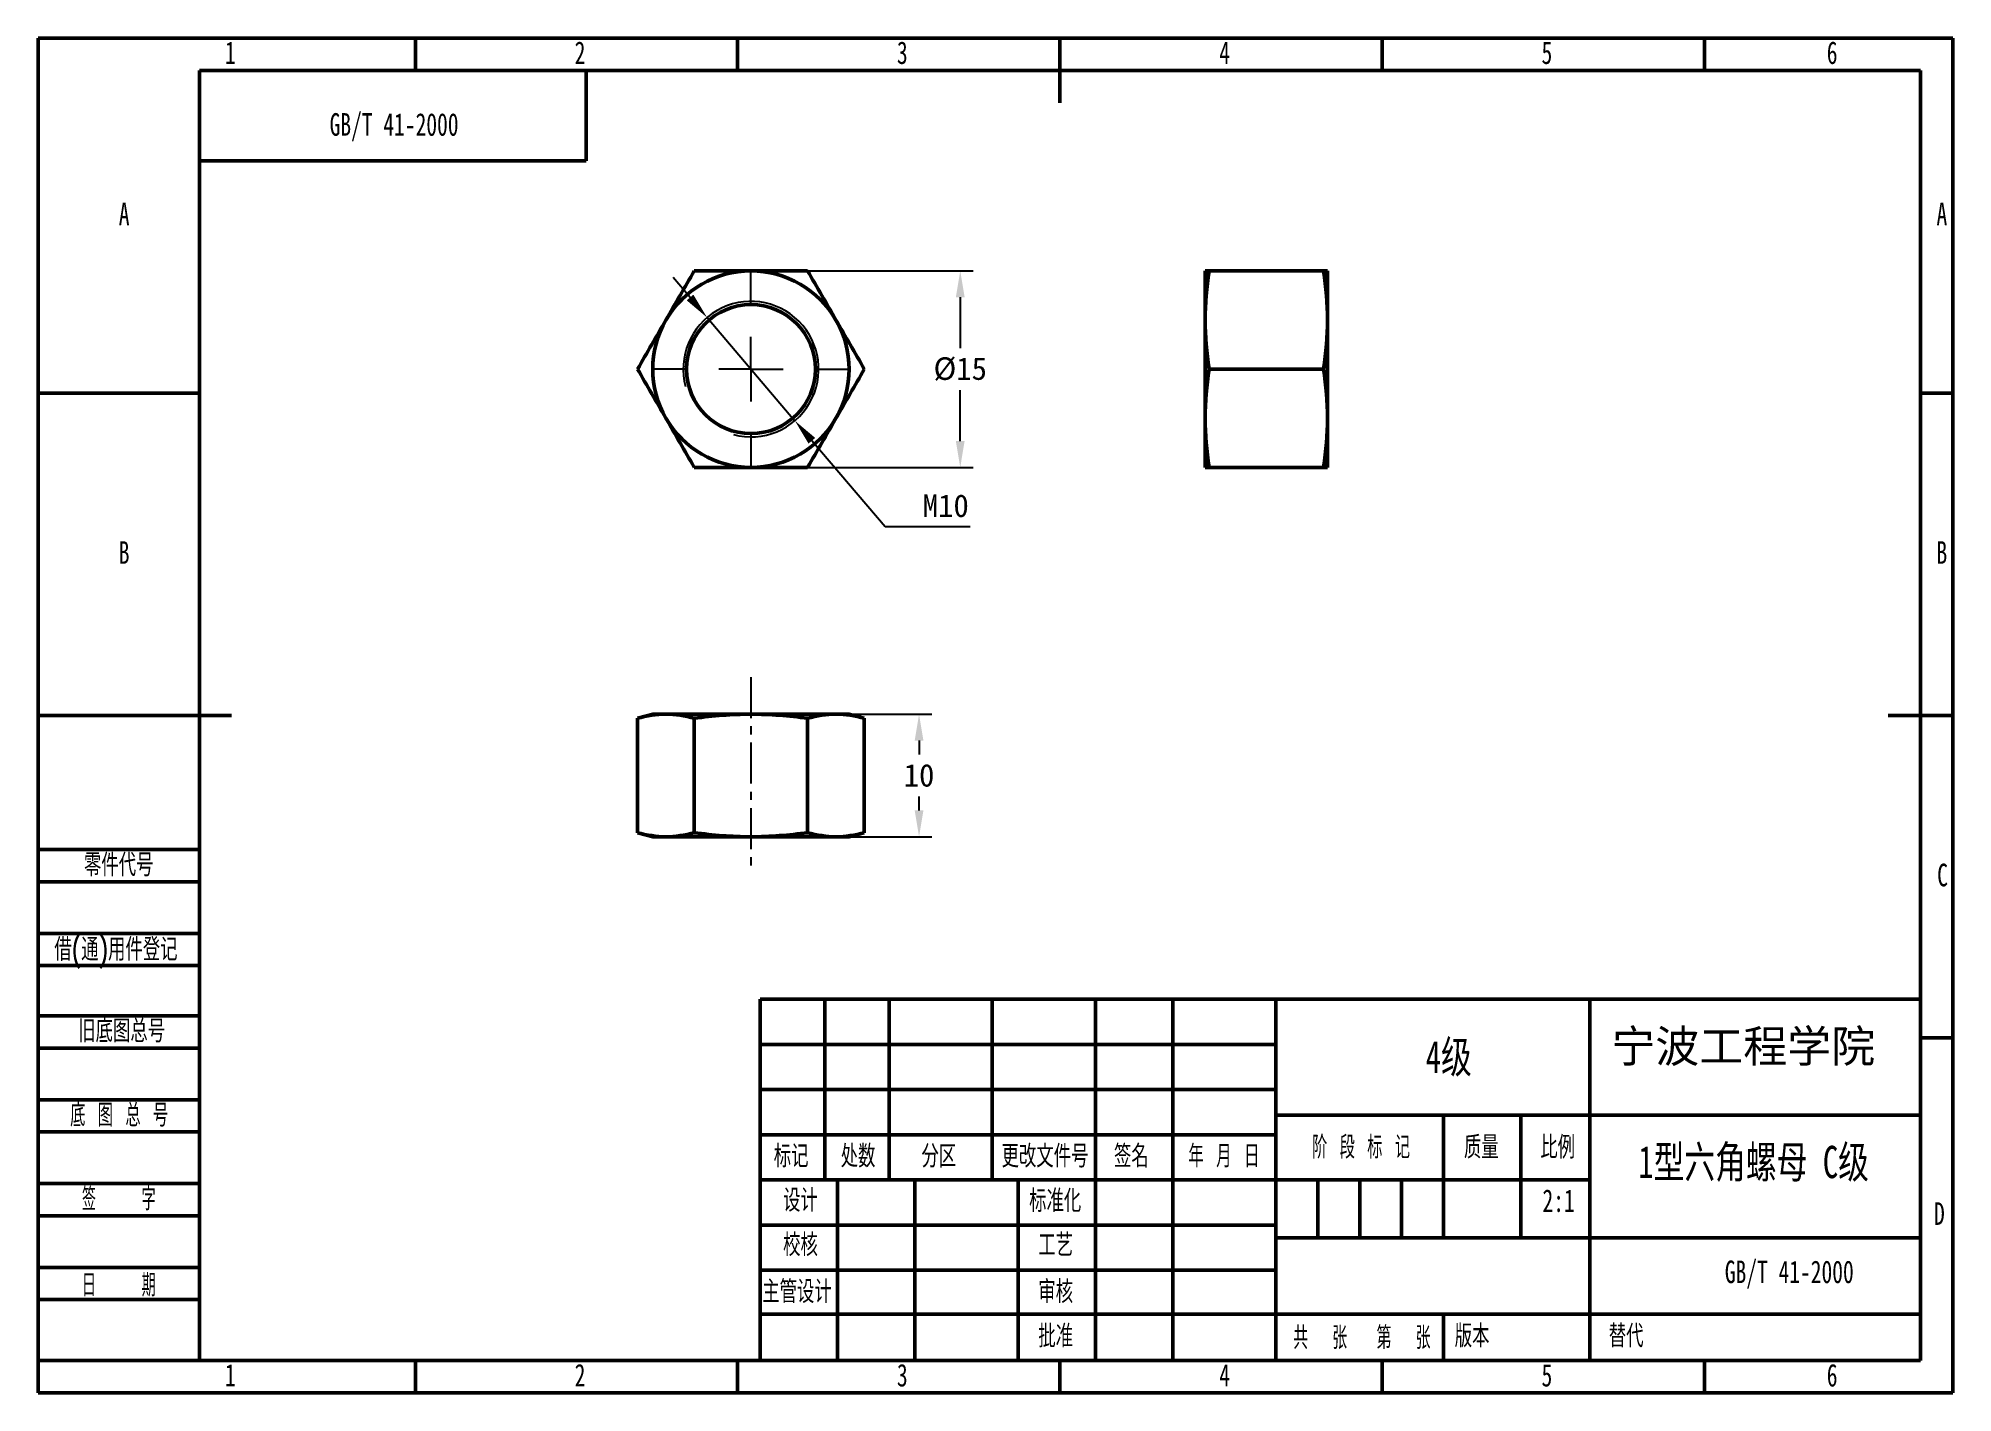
# Model space of a CAD drawing. Header units: millimetres. Extents: x 0 to 297, y 0 to 210.
import ezdxf

# ---------------------------------------------------------------- set-up
doc = ezdxf.new("R2010")
doc.units = ezdxf.units.MM
doc.header["$PDSIZE"] = -1
doc.linetypes.add('CENTER', pattern=[10.16, 6.35, -1.27, 1.27, -1.27])
doc.layers.add('图框', color=7, linetype='Continuous')
doc.layers.add('点划线层', color=7, linetype='CENTER')
doc.layers.add('标注层', color=4, linetype='Continuous', lineweight=25)
doc.layers.add('轮廓实线层', color=7, linetype='Continuous', lineweight=50)
doc.styles.add('SLDTEXTSTYLE0', font='TXT', dxfattribs={"width": 0.7})
doc.styles.add('SLDTEXTSTYLE1', font='TXT', dxfattribs={"width": 0.7, "bigfont": 'bigfont'})
doc.styles.add('SLDTEXTSTYLE2', font='TXT', dxfattribs={"width": 0.6, "bigfont": 'bigfont'})
doc.styles.add('SLDTEXTSTYLE3', font='TXT', dxfattribs={"width": 0.614286, "bigfont": 'bigfont'})
doc.styles.add('SLDTEXTSTYLE4', font='TXT', dxfattribs={"width": 0.62, "bigfont": 'bigfont'})
doc.styles.add('SLDTEXTSTYLE5', font='TXT', dxfattribs={"width": 0.566667, "bigfont": 'bigfont'})
doc.dimstyles.new('ISO-25', dxfattribs={"dimtxt": 2.5, "dimasz": 2.5, "dimexe": 1.25, "dimexo": 0.625, "dimtad": 1, "dimtxsty": 'Standard', "dimcen": 2.5, "dimadec": 0, "dimazin": 0, "dimtfac": 1, "dimtmove": 0, "dimatfit": 3, "dimfxl": 1, "dimarcsym": 0})

# ---------------------------------------------------------------- blocks, each defined once
blk = doc.blocks.new('SW_CENTERMARKSYMBOL_0')
at = {"layer": '图框', "color": 0}
for p, q in [((0, 10), (0, 15)), ((0, 0), (0, 5)), ((-10, 0), (-15, 0)), ((0, 0), (-5, 0)), ((0, 0), (0, -5)), ((0, 0), (5, 0)), ((10, 0), (15, 0)), ((0, -10), (0, -15))]:
    blk.add_line(p, q, dxfattribs=at)
blk = doc.blocks.new('*D4')
at = {"layer": 'Defpoints', "color": 0, "transparency": 16777216}
for p in [(110.56, 173.94), (110.56, 143.47), (143.03, 143.47)]:
    blk.add_point(p, dxfattribs=at)
at = {"layer": '标注层', "color": 0, "lineweight": -2, "transparency": 16777216}
for p, q in [((110.56, 173.94), (145.03, 173.94)), ((143.03, 169.86), (143.03, 161.98)), ((143.03, 147.55), (143.03, 155.43)), ((110.56, 143.47), (145.03, 143.47))]:
    blk.add_line(p, q, dxfattribs=at)
at = {"layer": '标注层', "color": 0, "transparency": 16777216}
for points in [[(142.35, 169.86), (143.71, 169.86), (143.03, 173.94)], [(142.35, 147.55), (143.71, 147.55), (143.03, 143.47)]]:
    blk.add_solid(points, dxfattribs=at)
at = {"layer": '标注层', "color": 0, "transparency": 16777216, "insert": (143.03, 158.71), "char_height": 3.5, "attachment_point": 5}
blk.add_mtext('%%C15', dxfattribs=at)
blk = doc.blocks.new('*D5')
at = {"layer": 'Defpoints', "color": 0, "transparency": 16777216}
for p in [(103.76, 166.7), (117.37, 150.71)]:
    blk.add_point(p, dxfattribs=at)
at = {"layer": '标注层', "color": 0, "lineweight": -2, "transparency": 16777216}
for p, q in [((101.11, 169.81), (98.47, 172.92)), ((103.76, 166.7), (117.37, 150.71)), ((131.39, 134.23), (120.01, 147.6)), ((144.58, 134.23), (131.39, 134.23))]:
    blk.add_line(p, q, dxfattribs=at)
at = {"layer": '标注层', "color": 0, "transparency": 16777216}
for points in [[(101.63, 170.25), (100.59, 169.37), (103.76, 166.7)], [(120.53, 148.04), (119.49, 147.16), (117.37, 150.71)]]:
    blk.add_solid(points, dxfattribs=at)
at = {"layer": '标注层', "color": 0, "transparency": 16777216, "insert": (140.79, 137.5), "char_height": 3.5, "attachment_point": 5}
blk.add_mtext('M10', dxfattribs=at)
blk = doc.blocks.new('*D6')
at = {"layer": 'Defpoints', "color": 0, "transparency": 16777216}
for p in [(110.56, 105.2), (136.64, 105.2), (110.56, 86.2)]:
    blk.add_point(p, dxfattribs=at)
at = {"layer": '标注层', "color": 0, "lineweight": -2, "transparency": 16777216}
for p, q in [((110.56, 105.2), (138.64, 105.2)), ((136.64, 101.12), (136.64, 98.97)), ((136.64, 90.28), (136.64, 92.43)), ((110.56, 86.2), (138.64, 86.2))]:
    blk.add_line(p, q, dxfattribs=at)
at = {"layer": '标注层', "color": 0, "transparency": 16777216}
for points in [[(135.96, 101.12), (137.32, 101.12), (136.64, 105.2)], [(135.96, 90.28), (137.32, 90.28), (136.64, 86.2)]]:
    blk.add_solid(points, dxfattribs=at)
at = {"layer": '标注层', "color": 0, "transparency": 16777216, "insert": (136.64, 95.7), "char_height": 3.5, "attachment_point": 5}
blk.add_mtext('10', dxfattribs=at)

msp = doc.modelspace()

# ---------------------------------------------------------------- linework, layer by layer
msp.add_arc((110.561, 158.706), 10.5, 255, 195)
at = {"layer": '点划线层'}
msp.add_line((110.561, 110.951), (110.561, 80.672), dxfattribs=at)
at = {"layer": '轮廓实线层'}
for p, q in [((0, 0), (0, 210)), ((0, 210), (297, 210)), ((58.5, 210), (58.5, 205)), ((108.5, 210), (108.5, 205)), ((158.5, 210), (158.5, 200)), ((208.5, 210), (208.5, 205)), ((258.5, 210), (258.5, 205)), ((297, 0), (297, 210)), ((25, 5), (25, 205)), ((25, 205), (292, 205)), ((85, 191), (85, 205)), ((292, 5), (292, 205)), ((25, 191), (85, 191)), ((181.015, 166.323), (181.015, 173.94)), ((199.384, 173.94), (181.647, 173.94)), ((200.015, 173.94), (200.015, 166.323)), ((181.015, 151.09), (181.015, 166.323)), ((200.015, 166.323), (200.015, 151.09)), ((199.384, 158.706), (181.647, 158.706)), ((0, 155), (25, 155)), ((297, 155), (292, 155)), ((181.015, 143.473), (181.015, 151.09)), ((200.015, 151.09), (200.015, 143.473)), ((199.384, 143.473), (181.647, 143.473)), ((0, 105), (30, 105)), ((95.328, 105.2), (92.971, 104.568)), ((92.971, 86.831), (92.971, 104.568)), ((95.328, 105.2), (97.369, 105.2)), ((97.369, 105.2), (110.561, 105.2)), ((101.766, 86.831), (101.766, 104.568)), ((110.561, 105.2), (123.754, 105.2)), ((119.356, 86.831), (119.356, 104.568)), ((123.754, 105.2), (125.794, 105.2)), ((128.151, 104.568), (125.794, 105.2)), ((128.151, 86.831), (128.151, 104.568)), ((297, 105), (287, 105)), ((92.971, 86.831), (95.328, 86.2)), ((97.369, 86.2), (95.328, 86.2)), ((110.561, 86.2), (97.369, 86.2)), ((123.754, 86.2), (110.561, 86.2)), ((125.794, 86.2), (123.754, 86.2)), ((125.794, 86.2), (128.151, 86.831)), ((0, 84.221), (25, 84.221)), ((0, 79.221), (25, 79.221)), ((0, 71.221), (25, 71.221)), ((0, 66.221), (25, 66.221)), ((112, 61), (112, 5)), ((112, 61), (292, 61)), ((122, 61), (122, 33)), ((132, 61), (132, 33)), ((148, 61), (148, 33)), ((164, 61), (164, 5)), ((176, 61), (176, 5)), ((191.968, 61.052), (192.005, 5)), ((240.692, 61), (240.692, 5)), ((0, 58.43), (25, 58.43)), ((112, 54), (192, 54)), ((297, 55), (292, 55)), ((0, 53.43), (25, 53.43)), ((0, 45.43), (25, 45.43)), ((112, 47), (192, 47)), ((191.98, 43.052), (291.98, 43.052)), ((218, 43.069), (218, 24.069)), ((230, 43), (230, 24)), ((0, 40.43), (25, 40.43)), ((112, 40), (192, 40)), ((112, 33), (192, 33)), ((124, 33), (124, 5)), ((136, 33), (136, 5)), ((152, 33), (152, 5)), ((192.015, 33), (240.692, 33)), ((198.5, 33), (198.5, 24)), ((205, 33), (205, 24)), ((211.5, 33), (211.5, 24)), ((0, 32.43), (25, 32.43)), ((0, 27.43), (25, 27.43)), ((112, 26), (192, 26)), ((192, 24), (292, 24)), ((0, 19.43), (25, 19.43)), ((112, 19), (192, 19)), ((0, 14.43), (25, 14.43)), ((112, 12.166), (192, 12.166)), ((192, 12.166), (292, 12.166)), ((218, 12.166), (218, 5)), ((0, 5), (25, 5)), ((25, 5), (292, 5)), ((58.5, 0), (58.5, 5)), ((108.5, 0), (108.5, 5)), ((158.5, 0), (158.5, 5)), ((208.5, 0), (208.5, 5)), ((258.5, 0), (258.5, 5)), ((0, 0), (297, 0))]:
    msp.add_line(p, q, dxfattribs=at)
msp.add_circle((110.561, 158.706), 10, dxfattribs=at)
for start, end in [(90, 150), (30, 90), (150, 210), (330, 30), (210, 270), (270, 330)]:
    msp.add_arc((110.561, 158.706), 15.233, start, end, dxfattribs=at)
for points in [[(101.766, 173.94), (100.3, 171.401), (98.834, 168.862), (97.369, 166.323)], [(110.561, 173.94), (113.498, 173.94), (116.429, 173.94), (119.356, 173.94)], [(123.754, 166.323), (122.288, 168.862), (120.822, 171.401), (119.356, 173.94)], [(181.015, 166.323), (181.015, 168.862), (181.254, 171.401), (181.647, 173.94)], [(199.384, 173.94), (199.776, 171.401), (200.015, 168.862), (200.015, 166.323)], [(97.369, 166.323), (95.903, 163.784), (94.437, 161.245), (92.971, 158.706)], [(128.151, 158.706), (126.685, 161.245), (125.219, 163.784), (123.754, 166.323)], [(181.647, 158.706), (181.254, 161.245), (181.015, 163.784), (181.015, 166.323)], [(200.015, 166.323), (200.015, 163.784), (199.776, 161.245), (199.384, 158.706)], [(92.971, 158.706), (94.437, 156.168), (95.903, 153.629), (97.369, 151.09)], [(123.754, 151.09), (125.219, 153.629), (126.685, 156.168), (128.151, 158.706)], [(181.015, 151.09), (181.015, 153.629), (181.254, 156.168), (181.647, 158.706)], [(199.384, 158.706), (199.776, 156.168), (200.015, 153.629), (200.015, 151.09)], [(97.369, 151.09), (98.834, 148.551), (100.3, 146.012), (101.766, 143.473)], [(119.356, 143.473), (120.822, 146.012), (122.288, 148.551), (123.754, 151.09)], [(181.647, 143.473), (181.254, 146.012), (181.015, 148.551), (181.015, 151.09)], [(200.015, 151.09), (200.015, 148.551), (199.776, 146.012), (199.384, 143.473)], [(110.561, 143.473), (113.498, 143.473), (116.429, 143.473), (119.356, 143.473)], [(92.971, 104.568), (94.437, 104.961), (95.903, 105.2), (97.369, 105.2)], [(97.369, 105.2), (98.834, 105.2), (100.3, 104.961), (101.766, 104.568)], [(110.561, 105.2), (113.498, 105.2), (116.429, 104.96), (119.356, 104.568)], [(119.356, 104.568), (120.822, 104.961), (122.288, 105.2), (123.754, 105.2)], [(123.754, 105.2), (125.219, 105.2), (126.685, 104.961), (128.151, 104.568)], [(97.369, 86.2), (95.903, 86.2), (94.437, 86.438), (92.971, 86.831)], [(101.766, 86.831), (100.3, 86.438), (98.834, 86.2), (97.369, 86.2)], [(110.561, 86.2), (113.498, 86.2), (116.429, 86.439), (119.356, 86.831)], [(123.754, 86.2), (122.288, 86.2), (120.822, 86.438), (119.356, 86.831)], [(128.151, 86.831), (126.685, 86.438), (125.219, 86.2), (123.754, 86.2)]]:
    msp.add_open_spline(points, degree=3, dxfattribs=at)
for points in [[(101.766, 173.94), (103.228, 173.94), (104.698, 173.94), (107.632, 173.94), (109.097, 173.94), (110.561, 173.94)], [(181.647, 173.94), (181.451, 173.94), (181.291, 173.94), (181.073, 173.94), (181.015, 173.94), (181.015, 173.94)], [(199.384, 173.94), (199.579, 173.94), (199.74, 173.94), (199.958, 173.94), (200.015, 173.94), (200.015, 173.94)], [(101.766, 143.473), (103.228, 143.473), (104.698, 143.473), (107.632, 143.473), (109.097, 143.473), (110.561, 143.473)], [(181.647, 143.473), (181.451, 143.473), (181.291, 143.473), (181.073, 143.473), (181.015, 143.473), (181.015, 143.473)], [(199.384, 143.473), (199.579, 143.473), (199.74, 143.473), (199.958, 143.473), (200.015, 143.473), (200.015, 143.473)], [(101.766, 104.568), (103.228, 104.764), (104.698, 104.924), (107.632, 105.142), (109.097, 105.2), (110.561, 105.2)], [(101.766, 86.831), (103.228, 86.635), (104.698, 86.475), (107.632, 86.257), (109.097, 86.2), (110.561, 86.2)]]:
    msp.add_open_spline(points, degree=3, knots=[0, 0, 0, 0, 0.5, 0.5, 1, 1, 1, 1], dxfattribs=at)

# ---------------------------------------------------------------- block references
msp.add_blockref('SW_CENTERMARKSYMBOL_0', (110.561, 158.706), dxfattribs=at)

# ---------------------------------------------------------------- texts
at = {"layer": '标注层', "insert": (244.044, 56.218), "char_height": 5, "attachment_point": 1}
msp.add_mtext_dynamic_manual_height_columns('{\\fFangSong|b0|i0|c134|p49;宁波工程学院}', width=44.88065, gutter_width=17.5, heights=[0], dxfattribs=at)
at = {"layer": '标注层', "char_height": 5, "attachment_point": 2, "style": 'SLDTEXTSTYLE1'}
for s, insert in [('{\\fFangSong|b0|i0|c134|p49;4级}', (218.814, 54.577)), ('{\\fFangSong|b0|i0|c134|p49;1型六角螺母 C级}', (266.108, 38.276))]:
    msp.add_mtext(s, dxfattribs=dict(at, insert=insert))
at = {"layer": '轮廓实线层', "char_height": 3.5}
for s, insert, attachment_point, style in [('1', (29.794, 209.52), 2, 'SLDTEXTSTYLE0'), ('2', (84.044, 209.52), 2, 'SLDTEXTSTYLE0'), ('3', (134.044, 209.52), 2, 'SLDTEXTSTYLE0'), ('4', (184.044, 209.52), 2, 'SLDTEXTSTYLE0'), ('5', (234.044, 209.52), 2, 'SLDTEXTSTYLE0'), ('6', (278.297, 209.52), 2, 'SLDTEXTSTYLE0'), ('GB/T 41-2000', (55.198, 198.396), 2, 'SLDTEXTSTYLE0'), ('A', (13.32, 184.52), 2, 'SLDTEXTSTYLE0'), ('A', (295.32, 184.52), 2, 'SLDTEXTSTYLE0'), ('B', (13.32, 132.02), 2, 'SLDTEXTSTYLE0'), ('B', (295.32, 132.02), 2, 'SLDTEXTSTYLE0'), ('零件代号', (7.084, 83.579), 1, 'SLDTEXTSTYLE1'), ('C', (295.427, 82.02), 2, 'SLDTEXTSTYLE0'), ('借(通)用件登记', (2.496, 70.473), 1, 'SLDTEXTSTYLE1'), ('旧底图总号', (6.194, 57.824), 1, 'SLDTEXTSTYLE1'), ('底 图 总 号', (4.947, 44.766), 1, 'SLDTEXTSTYLE3'), ('标记', (116.797, 38.417), 2, 'SLDTEXTSTYLE1'), ('处数', (127.184, 38.417), 2, 'SLDTEXTSTYLE1'), ('分区', (139.708, 38.417), 2, 'SLDTEXTSTYLE1'), ('更改文件号', (156.18, 38.417), 2, 'SLDTEXTSTYLE1'), ('签名', (169.576, 38.417), 2, 'SLDTEXTSTYLE1'), ('年 月 日', (183.932, 38.417), 2, 'SLDTEXTSTYLE4'), ('阶 段 标 记', (205.211, 39.805), 2, 'SLDTEXTSTYLE3'), ('质量', (223.869, 39.805), 2, 'SLDTEXTSTYLE1'), ('比例', (235.719, 39.805), 2, 'SLDTEXTSTYLE1'), ('签    字', (12.49, 31.764), 2, 'SLDTEXTSTYLE5'), ('设计', (118.246, 31.558), 2, 'SLDTEXTSTYLE1'), ('标准化', (157.76, 31.492), 2, 'SLDTEXTSTYLE1'), ('2:1', (235.858, 31.521), 2, 'SLDTEXTSTYLE0'), ('D', (294.93, 29.52), 2, 'SLDTEXTSTYLE0'), ('校核', (118.246, 24.679), 2, 'SLDTEXTSTYLE1'), ('工艺', (157.835, 24.643), 2, 'SLDTEXTSTYLE1'), ('日    期', (12.49, 18.413), 2, 'SLDTEXTSTYLE5'), ('GB/T 41-2000', (271.644, 20.49), 2, 'SLDTEXTSTYLE0'), ('主管设计', (117.705, 17.399), 2, 'SLDTEXTSTYLE1'), ('审核', (157.835, 17.399), 2, 'SLDTEXTSTYLE1'), ('批准', (157.835, 10.523), 2, 'SLDTEXTSTYLE1'), ('共  张', (198.87, 10.262), 2, 'SLDTEXTSTYLE2'), ('第  张', (211.805, 10.262), 2, 'SLDTEXTSTYLE2'), ('版本', (222.438, 10.531), 2, 'SLDTEXTSTYLE1'), ('替代', (243.641, 10.531), 1, 'SLDTEXTSTYLE1'), ('1', (29.794, 4.465), 2, 'SLDTEXTSTYLE0'), ('2', (84.044, 4.465), 2, 'SLDTEXTSTYLE0'), ('3', (134.044, 4.465), 2, 'SLDTEXTSTYLE0'), ('4', (184.044, 4.465), 2, 'SLDTEXTSTYLE0'), ('5', (234.044, 4.465), 2, 'SLDTEXTSTYLE0'), ('6', (278.297, 4.465), 2, 'SLDTEXTSTYLE0')]:
    msp.add_mtext(s, dxfattribs=dict(at, insert=insert, attachment_point=attachment_point, style=style))

# ---------------------------------------------------------------- dimensions: what is measured, and where the dimension line sits
at = {"layer": '标注层'}
dim = msp.add_diameter_dim_2p(p1=(103.757, 166.704), p2=(117.365, 150.709), text='M10', dimstyle='ISO-25', override={"dimtxt": 3.5, "dimasz": 4.08, "dimexe": 2, "dimexo": 0, "dimgap": 1.524, "dimtih": 1, "dimtoh": 1, "dimlfac": 0.5, "dimzin": 0, "dimadec": 2, "dimtzin": 0}, dxfattribs=at)
dim.commit()
dim.dimension.update_dxf_attribs({"geometry": '*D5', "text_midpoint": (140.787, 134.228), "dimtype": 163})
for base, p1, p2, text, picture, middle in [((143.03, 143.473), (110.561, 173.94), (110.561, 143.473), '%%C15', '*D4', (143.03, 158.706)), ((136.636, 105.2), (110.561, 86.2), (110.561, 105.2), '10', '*D6', (136.636, 95.7))]:
    dim = msp.add_linear_dim(base=base, p1=p1, p2=p2, angle=90, text=text, dimstyle='ISO-25', override={"dimtxt": 3.5, "dimasz": 4.08, "dimexe": 2, "dimexo": 0, "dimgap": 1.524, "dimtih": 1, "dimtoh": 1, "dimlfac": 0.5, "dimzin": 0, "dimadec": 2, "dimtzin": 0}, dxfattribs=at)
    dim.commit()
    dim.dimension.update_dxf_attribs({"geometry": picture, "text_midpoint": middle})

doc.saveas('drawing.dxf')
